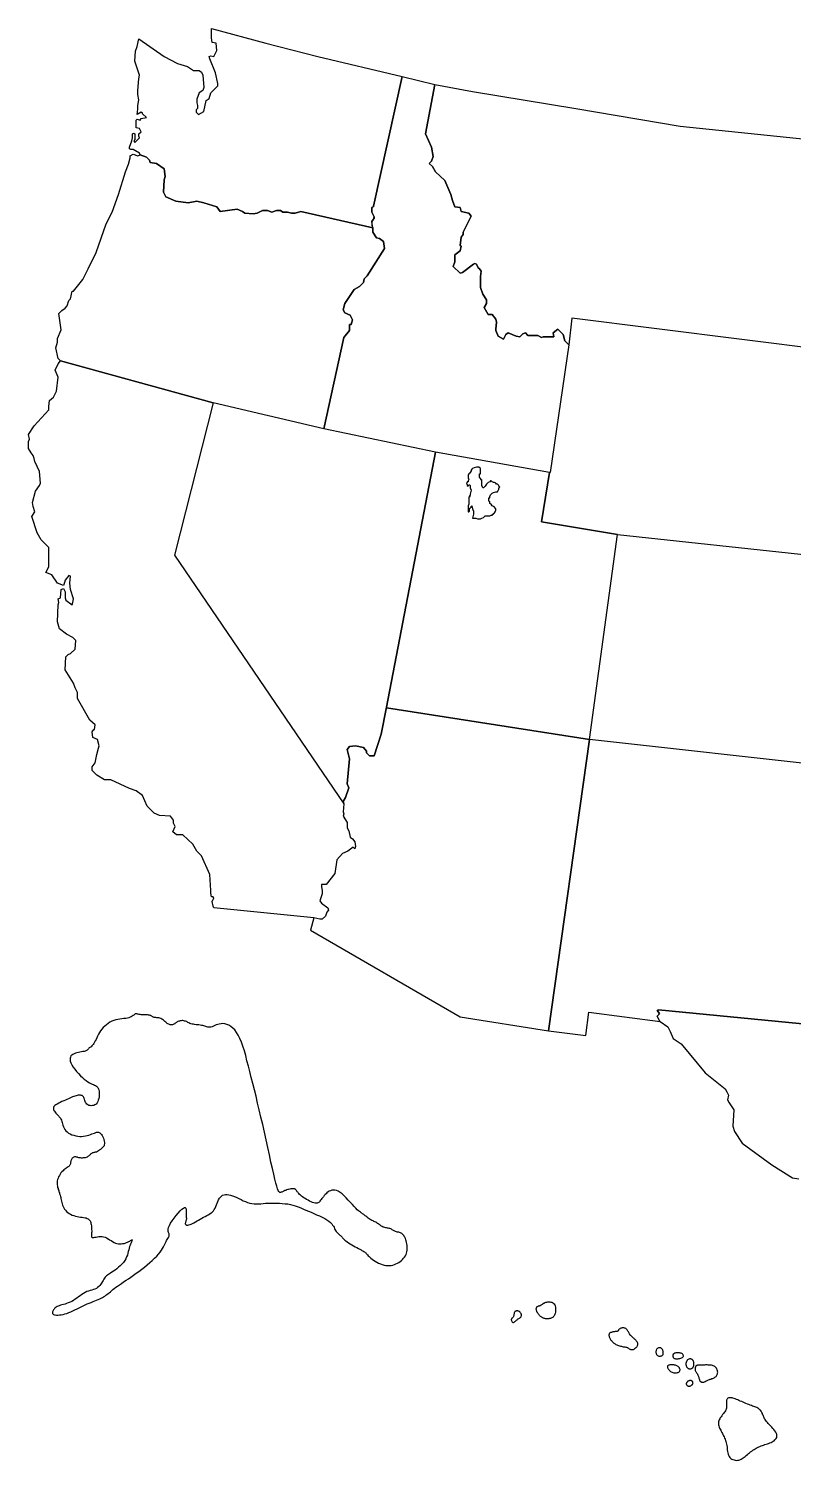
# Model space of a CAD drawing. Extents: x -21.6 to -5.8, y -9.1 to 1.5.
# Drawn here: x -21.65 to -15.98, y -9.11 to 1.5 of the extents above; entities that cross this region are included whole.
import ezdxf

# ---------------------------------------------------------------- set-up
doc = ezdxf.new("R2010")
doc.units = 0
doc.header["$MEASUREMENT"] = 0
doc.layers.add('BORDERS', color=18, linetype='CONTINUOUS')

msp = doc.modelspace()

# ---------------------------------------------------------------- linework, layer by layer
at = {"layer": 'BORDERS', "color": 7}
for points in [[(-20.82, 0.567), (-20.826, 0.579), (-20.872, 0.607), (-20.889, 0.607), (-20.9, 0.613), (-20.9, 0.624), (-20.883, 0.67), (-20.877, 0.693), (-20.877, 0.711), (-20.877, 0.722), (-20.866, 0.728), (-20.86, 0.722), (-20.86, 0.693), (-20.86, 0.682), (-20.866, 0.67), (-20.86, 0.659), (-20.826, 0.693), (-20.831, 0.705), (-20.831, 0.722), (-20.814, 0.739), (-20.826, 0.762), (-20.849, 0.768), (-20.849, 0.825), (-20.843, 0.831), (-20.82, 0.825), (-20.814, 0.837), (-20.774, 0.843), (-20.803, 0.871), (-20.803, 0.877), (-20.814, 0.883), (-20.843, 0.866), (-20.837, 0.906), (-20.837, 0.934), (-20.831, 0.975), (-20.837, 1.015), (-20.837, 1.044), (-20.831, 1.13), (-20.826, 1.158), (-20.86, 1.262), (-20.854, 1.336), (-20.843, 1.371), (-20.831, 1.428), (-20.642, 1.296), (-20.544, 1.245), (-20.47, 1.222), (-20.424, 1.193), (-20.383, 1.193), (-20.366, 1.181), (-20.355, 1.158), (-20.349, 1.067), (-20.355, 1.044), (-20.383, 1.026), (-20.401, 0.98), (-20.401, 0.952), (-20.395, 0.934), (-20.395, 0.912), (-20.406, 0.9), (-20.406, 0.883), (-20.389, 0.866), (-20.349, 0.889), (-20.332, 0.969), (-20.309, 0.986), (-20.297, 1.026), (-20.246, 1.078), (-20.246, 1.095), (-20.263, 1.176), (-20.303, 1.279), (-20.309, 1.296), (-20.297, 1.302), (-20.274, 1.296), (-20.251, 1.342), (-20.257, 1.394), (-20.286, 1.4), (-20.292, 1.434), (-20.292, 1.503), (-19.89, 1.394), (-19.505, 1.296), (-18.879, 1.147), (-19.092, 0.188), (-19.092, 0.182), (-19.103, 0.177), (-19.103, 0.159), (-19.103, 0.142), (-19.097, 0.125), (-19.086, 0.108), (-19.086, 0.096), (-19.092, 0.09), (-19.103, 0.073), (-19.103, 0.045), (-19.097, 0.027), (-19.631, 0.148), (-19.672, 0.136), (-19.7, 0.136), (-19.729, 0.142), (-19.763, 0.142), (-19.781, 0.154), (-19.809, 0.154), (-19.844, 0.142), (-19.878, 0.154), (-19.913, 0.154), (-19.953, 0.136), (-19.982, 0.131), (-20.045, 0.136), (-20.062, 0.148), (-20.102, 0.165), (-20.228, 0.148), (-20.251, 0.182), (-20.349, 0.211), (-20.401, 0.223), (-20.464, 0.211), (-20.556, 0.223), (-20.63, 0.257), (-20.648, 0.291), (-20.642, 0.383), (-20.636, 0.406), (-20.642, 0.464), (-20.699, 0.504), (-20.745, 0.51), (-20.751, 0.527), (-20.774, 0.55)], [(-19.459, -1.465), (-19.31, -0.788), (-19.27, -0.736), (-19.27, -0.69), (-19.258, -0.69), (-19.252, -0.673), (-19.247, -0.656), (-19.264, -0.621), (-19.304, -0.604), (-19.316, -0.581), (-19.304, -0.535), (-19.235, -0.432), (-19.195, -0.409), (-19.166, -0.38), (-19.161, -0.352), (-19.138, -0.329), (-19.011, -0.128), (-19.017, -0.076), (-19.046, -0.053), (-19.069, -0.047), (-19.097, -0.007), (-19.097, 0.027), (-19.103, 0.073), (-19.092, 0.09), (-19.086, 0.108), (-19.103, 0.142), (-19.103, 0.177), (-19.092, 0.188), (-18.879, 1.147), (-18.638, 1.089), (-18.707, 0.722), (-18.661, 0.624), (-18.65, 0.556), (-18.661, 0.521), (-18.678, 0.504), (-18.655, 0.481), (-18.632, 0.441), (-18.563, 0.378), (-18.518, 0.274), (-18.506, 0.228), (-18.489, 0.182), (-18.449, 0.177), (-18.443, 0.148), (-18.385, 0.136), (-18.368, 0.113), (-18.426, -0.007), (-18.426, -0.024), (-18.443, -0.042), (-18.449, -0.105), (-18.443, -0.11), (-18.449, -0.145), (-18.489, -0.174), (-18.489, -0.208), (-18.489, -0.225), (-18.5, -0.26), (-18.449, -0.311), (-18.431, -0.306), (-18.351, -0.243), (-18.34, -0.237), (-18.328, -0.243), (-18.317, -0.271), (-18.305, -0.277), (-18.294, -0.294), (-18.299, -0.334), (-18.299, -0.415), (-18.282, -0.466), (-18.253, -0.507), (-18.253, -0.535), (-18.271, -0.564), (-18.242, -0.616), (-18.213, -0.616), (-18.185, -0.65), (-18.179, -0.673), (-18.185, -0.725), (-18.185, -0.736), (-18.167, -0.776), (-18.127, -0.799), (-18.11, -0.765), (-18.093, -0.753), (-18.035, -0.776), (-18.007, -0.782), (-17.984, -0.759), (-17.966, -0.753), (-17.949, -0.771), (-17.874, -0.771), (-17.846, -0.788), (-17.834, -0.782), (-17.754, -0.782), (-17.76, -0.753), (-17.725, -0.725), (-17.685, -0.765), (-17.674, -0.811), (-17.645, -0.84), (-17.783, -1.787), (-17.788, -1.787), (-18.632, -1.638)], [(-21.411, -0.96), (-21.428, -0.943), (-21.446, -0.863), (-21.434, -0.822), (-21.434, -0.794), (-21.405, -0.731), (-21.423, -0.61), (-21.4, -0.587), (-21.377, -0.57), (-21.36, -0.553), (-21.348, -0.512), (-21.337, -0.501), (-21.325, -0.443), (-21.314, -0.443), (-21.245, -0.357), (-21.205, -0.277), (-21.147, -0.156), (-21.072, 0.056), (-21.027, 0.142), (-20.981, 0.274), (-20.929, 0.441), (-20.906, 0.498), (-20.894, 0.544), (-20.894, 0.561), (-20.872, 0.573), (-20.837, 0.561), (-20.82, 0.567), (-20.774, 0.55), (-20.751, 0.527), (-20.745, 0.51), (-20.699, 0.504), (-20.642, 0.464), (-20.636, 0.406), (-20.642, 0.383), (-20.648, 0.291), (-20.63, 0.257), (-20.556, 0.223), (-20.464, 0.211), (-20.401, 0.223), (-20.349, 0.211), (-20.251, 0.182), (-20.228, 0.148), (-20.102, 0.165), (-20.062, 0.148), (-20.045, 0.136), (-19.982, 0.131), (-19.953, 0.136), (-19.913, 0.154), (-19.878, 0.154), (-19.844, 0.142), (-19.809, 0.154), (-19.781, 0.154), (-19.763, 0.142), (-19.729, 0.142), (-19.7, 0.136), (-19.672, 0.136), (-19.631, 0.148), (-19.097, 0.027), (-19.097, -0.007), (-19.069, -0.047), (-19.046, -0.053), (-19.017, -0.076), (-19.011, -0.128), (-19.138, -0.329), (-19.161, -0.352), (-19.166, -0.38), (-19.195, -0.409), (-19.235, -0.432), (-19.304, -0.535), (-19.316, -0.581), (-19.304, -0.604), (-19.264, -0.621), (-19.247, -0.656), (-19.252, -0.673), (-19.258, -0.69), (-19.27, -0.69), (-19.27, -0.736), (-19.31, -0.788), (-19.459, -1.465), (-20.28, -1.27)], [(-15.859, -2.401), (-15.796, -1.632), (-15.733, -0.88), (-17.622, -0.644), (-17.645, -0.84), (-17.783, -1.787), (-17.788, -1.787), (-17.846, -2.154), (-17.283, -2.246)], [(-19.534, -5.088), (-20.274, -5.014), (-20.28, -5.002), (-20.286, -4.968), (-20.28, -4.95), (-20.274, -4.945), (-20.28, -4.933), (-20.292, -4.933), (-20.297, -4.905), (-20.297, -4.887), (-20.303, -4.767), (-20.366, -4.629), (-20.401, -4.594), (-20.429, -4.543), (-20.504, -4.474), (-20.55, -4.474), (-20.579, -4.451), (-20.561, -4.411), (-20.573, -4.388), (-20.573, -4.365), (-20.596, -4.336), (-20.676, -4.33), (-20.716, -4.313), (-20.768, -4.261), (-20.803, -4.181), (-20.849, -4.147), (-20.9, -4.129), (-21.038, -4.066), (-21.084, -4.066), (-21.141, -4.032), (-21.176, -3.997), (-21.176, -3.969), (-21.153, -3.94), (-21.141, -3.877), (-21.13, -3.831), (-21.124, -3.814), (-21.136, -3.768), (-21.17, -3.751), (-21.176, -3.71), (-21.164, -3.693), (-21.159, -3.693), (-21.153, -3.659), (-21.193, -3.624), (-21.285, -3.463), (-21.285, -3.418), (-21.302, -3.383), (-21.314, -3.349), (-21.377, -3.251), (-21.371, -3.153), (-21.354, -3.136), (-21.337, -3.13), (-21.302, -3.096), (-21.296, -3.033), (-21.319, -3.01), (-21.365, -2.987), (-21.417, -2.947), (-21.434, -2.895), (-21.428, -2.769), (-21.423, -2.752), (-21.428, -2.723), (-21.411, -2.717), (-21.405, -2.654), (-21.388, -2.648), (-21.377, -2.671), (-21.377, -2.717), (-21.371, -2.734), (-21.325, -2.769), (-21.319, -2.752), (-21.314, -2.723), (-21.337, -2.654), (-21.342, -2.608), (-21.337, -2.556), (-21.348, -2.551), (-21.377, -2.585), (-21.382, -2.602), (-21.388, -2.625), (-21.434, -2.608), (-21.474, -2.545), (-21.52, -2.528), (-21.497, -2.487), (-21.497, -2.344), (-21.555, -2.286), (-21.583, -2.235), (-21.624, -2.114), (-21.601, -2.08), (-21.612, -2.04), (-21.618, -2.011), (-21.595, -1.925), (-21.566, -1.885), (-21.56, -1.867), (-21.566, -1.781), (-21.601, -1.707), (-21.606, -1.684), (-21.612, -1.661), (-21.629, -1.643), (-21.647, -1.609), (-21.647, -1.557), (-21.641, -1.54), (-21.647, -1.506), (-21.606, -1.442), (-21.497, -1.322), (-21.497, -1.299), (-21.492, -1.253), (-21.463, -1.23), (-21.44, -1.184), (-21.428, -1.081), (-21.451, -1.029), (-21.428, -0.983), (-21.411, -0.96), (-20.28, -1.27), (-20.567, -2.401), (-19.31, -4.244), (-19.316, -4.302), (-19.31, -4.319), (-19.316, -4.336), (-19.287, -4.382), (-19.287, -4.422), (-19.275, -4.445), (-19.264, -4.491), (-19.247, -4.503), (-19.229, -4.526), (-19.224, -4.56), (-19.229, -4.577), (-19.241, -4.566), (-19.281, -4.594), (-19.321, -4.612), (-19.362, -4.658), (-19.379, -4.761), (-19.442, -4.841), (-19.476, -4.841), (-19.476, -4.859), (-19.471, -4.887), (-19.471, -4.91), (-19.488, -4.962), (-19.476, -4.979), (-19.43, -5.014), (-19.425, -5.031), (-19.436, -5.048), (-19.448, -5.077), (-19.471, -5.1), (-19.488, -5.1)], [(-20.28, -1.27), (-20.567, -2.401), (-19.31, -4.244), (-19.316, -4.227), (-19.298, -4.198), (-19.275, -4.124), (-19.287, -4.095), (-19.27, -3.911), (-19.287, -3.842), (-19.27, -3.819), (-19.224, -3.814), (-19.166, -3.825), (-19.143, -3.854), (-19.143, -3.865), (-19.12, -3.888), (-19.086, -3.888), (-19.034, -3.728), (-18.994, -3.527), (-18.632, -1.638), (-19.459, -1.465)], [(-17.49, -3.768), (-17.283, -2.246), (-17.846, -2.154), (-17.788, -1.787), (-18.632, -1.638), (-18.994, -3.527), (-18.994, -3.532)], [(-18.357, -1.758), (-18.363, -1.764), (-18.368, -1.77), (-18.368, -1.775), (-18.374, -1.787), (-18.374, -1.793), (-18.38, -1.793), (-18.385, -1.798), (-18.391, -1.804), (-18.391, -1.816), (-18.391, -1.827), (-18.385, -1.839), (-18.391, -1.85), (-18.391, -1.856), (-18.397, -1.856), (-18.397, -1.862), (-18.403, -1.867), (-18.397, -1.879), (-18.397, -1.885), (-18.391, -1.89), (-18.385, -1.879), (-18.38, -1.879), (-18.374, -1.885), (-18.374, -1.89), (-18.374, -1.902), (-18.368, -1.919), (-18.374, -1.948), (-18.38, -1.971), (-18.38, -1.965), (-18.374, -1.959), (-18.38, -1.965), (-18.38, -1.971), (-18.385, -1.971), (-18.385, -1.976), (-18.385, -1.988), (-18.385, -1.999), (-18.385, -2.011), (-18.385, -2.022), (-18.391, -2.034), (-18.391, -2.051), (-18.391, -2.063), (-18.391, -2.08), (-18.385, -2.08), (-18.38, -2.074), (-18.38, -2.068), (-18.38, -2.063), (-18.38, -2.057), (-18.38, -2.051), (-18.374, -2.051), (-18.368, -2.045), (-18.368, -2.04), (-18.363, -2.034), (-18.357, -2.057), (-18.351, -2.074), (-18.351, -2.097), (-18.357, -2.126), (-18.351, -2.126), (-18.34, -2.126), (-18.334, -2.126), (-18.322, -2.131), (-18.311, -2.131), (-18.299, -2.131), (-18.288, -2.126), (-18.276, -2.12), (-18.265, -2.108), (-18.248, -2.108), (-18.23, -2.108), (-18.219, -2.103), (-18.213, -2.103), (-18.208, -2.097), (-18.202, -2.097), (-18.202, -2.091), (-18.196, -2.086), (-18.19, -2.08), (-18.185, -2.068), (-18.185, -2.057), (-18.19, -2.051), (-18.196, -2.045), (-18.202, -2.04), (-18.213, -2.034), (-18.219, -2.022), (-18.23, -2.017), (-18.23, -2.005), (-18.236, -1.999), (-18.236, -1.988), (-18.236, -1.976), (-18.23, -1.976), (-18.23, -1.965), (-18.225, -1.953), (-18.219, -1.948), (-18.213, -1.942), (-18.202, -1.936), (-18.185, -1.93), (-18.173, -1.93), (-18.167, -1.919), (-18.162, -1.913), (-18.162, -1.902), (-18.156, -1.896), (-18.162, -1.89), (-18.162, -1.885), (-18.167, -1.879), (-18.173, -1.873), (-18.179, -1.873), (-18.185, -1.867), (-18.196, -1.862), (-18.202, -1.862), (-18.213, -1.856), (-18.219, -1.85), (-18.225, -1.85), (-18.23, -1.856), (-18.242, -1.862), (-18.253, -1.873), (-18.265, -1.89), (-18.276, -1.902), (-18.282, -1.902), (-18.288, -1.885), (-18.288, -1.873), (-18.288, -1.856), (-18.288, -1.844), (-18.288, -1.839), (-18.294, -1.844), (-18.294, -1.839), (-18.299, -1.833), (-18.305, -1.821), (-18.305, -1.81), (-18.305, -1.804), (-18.305, -1.798), (-18.299, -1.798), (-18.299, -1.787), (-18.299, -1.775), (-18.299, -1.764), (-18.299, -1.758), (-18.311, -1.747), (-18.328, -1.747), (-18.345, -1.752)], [(-17.49, -3.768), (-17.283, -2.246), (-15.859, -2.401), (-15.285, -2.447), (-15.308, -2.832), (-15.377, -3.986), (-15.67, -3.969), (-17.49, -3.768), (-17.794, -5.926), (-17.519, -5.961), (-17.496, -5.789), (-16.967, -5.858), (-16.973, -5.852), (-16.99, -5.817), (-16.973, -5.8), (-16.979, -5.789), (-16.99, -5.777), (-16.979, -5.771), (-15.836, -5.881), (-15.699, -4.158), (-15.681, -4.158), (-15.67, -3.969)], [(-17.794, -5.926), (-17.49, -3.768), (-18.994, -3.532), (-18.994, -3.527), (-19.034, -3.728), (-19.086, -3.888), (-19.12, -3.888), (-19.143, -3.865), (-19.143, -3.854), (-19.166, -3.825), (-19.224, -3.814), (-19.27, -3.819), (-19.287, -3.842), (-19.27, -3.911), (-19.287, -4.095), (-19.275, -4.124), (-19.298, -4.198), (-19.316, -4.227), (-19.31, -4.244), (-19.316, -4.302), (-19.31, -4.319), (-19.316, -4.336), (-19.287, -4.382), (-19.287, -4.422), (-19.275, -4.445), (-19.264, -4.491), (-19.247, -4.503), (-19.229, -4.526), (-19.224, -4.56), (-19.229, -4.577), (-19.241, -4.566), (-19.281, -4.594), (-19.321, -4.612), (-19.362, -4.658), (-19.379, -4.761), (-19.442, -4.841), (-19.476, -4.841), (-19.476, -4.859), (-19.471, -4.887), (-19.471, -4.91), (-19.488, -4.962), (-19.476, -4.979), (-19.43, -5.014), (-19.425, -5.031), (-19.436, -5.048), (-19.448, -5.077), (-19.471, -5.1), (-19.488, -5.1), (-19.534, -5.088), (-19.557, -5.18), (-18.449, -5.823)], [(-19.912, -6.622), (-19.925, -6.567), (-19.938, -6.513), (-19.95, -6.462), (-19.962, -6.412), (-19.974, -6.364), (-19.986, -6.317), (-19.997, -6.273), (-20.008, -6.229), (-20.018, -6.188), (-20.029, -6.148), (-20.038, -6.11), (-20.048, -6.074), (-20.059, -6.041), (-20.069, -6.011), (-20.081, -5.983), (-20.093, -5.959), (-20.106, -5.938), (-20.12, -5.92), (-20.134, -5.906), (-20.149, -5.894), (-20.164, -5.885), (-20.179, -5.879), (-20.193, -5.875), (-20.207, -5.873), (-20.221, -5.874), (-20.234, -5.876), (-20.246, -5.879), (-20.257, -5.883), (-20.268, -5.888), (-20.278, -5.892), (-20.287, -5.896), (-20.296, -5.899), (-20.304, -5.9), (-20.311, -5.9), (-20.319, -5.899), (-20.326, -5.897), (-20.333, -5.895), (-20.34, -5.893), (-20.348, -5.89), (-20.356, -5.888), (-20.366, -5.886), (-20.375, -5.885), (-20.386, -5.883), (-20.396, -5.882), (-20.406, -5.881), (-20.417, -5.88), (-20.426, -5.878), (-20.436, -5.876), (-20.444, -5.874), (-20.452, -5.871), (-20.459, -5.868), (-20.466, -5.865), (-20.472, -5.861), (-20.478, -5.858), (-20.484, -5.856), (-20.491, -5.854), (-20.497, -5.852), (-20.503, -5.851), (-20.51, -5.851), (-20.516, -5.852), (-20.523, -5.853), (-20.529, -5.854), (-20.535, -5.856), (-20.54, -5.858), (-20.545, -5.861), (-20.55, -5.864), (-20.555, -5.867), (-20.559, -5.87), (-20.563, -5.873), (-20.567, -5.876), (-20.572, -5.878), (-20.577, -5.88), (-20.581, -5.881), (-20.587, -5.882), (-20.592, -5.881), (-20.598, -5.881), (-20.603, -5.879), (-20.609, -5.877), (-20.615, -5.874), (-20.62, -5.871), (-20.626, -5.867), (-20.631, -5.862), (-20.637, -5.857), (-20.642, -5.853), (-20.648, -5.848), (-20.654, -5.843), (-20.66, -5.839), (-20.667, -5.835), (-20.674, -5.833), (-20.682, -5.831), (-20.69, -5.83), (-20.697, -5.829), (-20.704, -5.828), (-20.711, -5.827), (-20.717, -5.827), (-20.722, -5.825), (-20.726, -5.824), (-20.729, -5.822), (-20.732, -5.82), (-20.735, -5.818), (-20.738, -5.816), (-20.741, -5.814), (-20.745, -5.812), (-20.751, -5.811), (-20.758, -5.81), (-20.766, -5.809), (-20.775, -5.808), (-20.785, -5.808), (-20.795, -5.808), (-20.804, -5.807), (-20.813, -5.807), (-20.821, -5.806), (-20.828, -5.805), (-20.834, -5.803), (-20.839, -5.802), (-20.844, -5.801), (-20.847, -5.8), (-20.851, -5.8), (-20.854, -5.8), (-20.857, -5.801), (-20.86, -5.804), (-20.864, -5.807), (-20.868, -5.81), (-20.873, -5.814), (-20.879, -5.819), (-20.886, -5.823), (-20.894, -5.826), (-20.904, -5.829), (-20.915, -5.832), (-20.927, -5.834), (-20.941, -5.835), (-20.955, -5.837), (-20.97, -5.839), (-20.985, -5.842), (-21, -5.845), (-21.015, -5.85), (-21.03, -5.856), (-21.044, -5.863), (-21.058, -5.871), (-21.07, -5.881), (-21.083, -5.891), (-21.094, -5.902), (-21.104, -5.914), (-21.113, -5.927), (-21.122, -5.939), (-21.129, -5.952), (-21.136, -5.965), (-21.142, -5.978), (-21.147, -5.99), (-21.153, -6.001), (-21.158, -6.011), (-21.163, -6.02), (-21.168, -6.028), (-21.174, -6.034), (-21.179, -6.039), (-21.184, -6.044), (-21.189, -6.047), (-21.194, -6.051), (-21.198, -6.053), (-21.201, -6.056), (-21.204, -6.059), (-21.206, -6.062), (-21.208, -6.065), (-21.211, -6.067), (-21.214, -6.07), (-21.217, -6.072), (-21.222, -6.075), (-21.228, -6.077), (-21.236, -6.079), (-21.245, -6.081), (-21.256, -6.082), (-21.267, -6.084), (-21.278, -6.087), (-21.289, -6.089), (-21.3, -6.093), (-21.31, -6.096), (-21.319, -6.101), (-21.327, -6.107), (-21.333, -6.113), (-21.337, -6.121), (-21.339, -6.13), (-21.34, -6.14), (-21.338, -6.152), (-21.333, -6.165), (-21.326, -6.179), (-21.316, -6.195), (-21.304, -6.211), (-21.291, -6.228), (-21.277, -6.244), (-21.263, -6.259), (-21.248, -6.273), (-21.234, -6.286), (-21.221, -6.296), (-21.208, -6.304), (-21.196, -6.311), (-21.186, -6.317), (-21.176, -6.321), (-21.166, -6.325), (-21.158, -6.329), (-21.151, -6.333), (-21.145, -6.336), (-21.139, -6.341), (-21.135, -6.346), (-21.131, -6.351), (-21.128, -6.358), (-21.126, -6.365), (-21.124, -6.373), (-21.123, -6.383), (-21.123, -6.393), (-21.124, -6.405), (-21.125, -6.417), (-21.127, -6.429), (-21.131, -6.44), (-21.135, -6.451), (-21.14, -6.461), (-21.147, -6.469), (-21.155, -6.475), (-21.164, -6.479), (-21.173, -6.481), (-21.183, -6.482), (-21.192, -6.481), (-21.201, -6.479), (-21.209, -6.475), (-21.216, -6.47), (-21.221, -6.464), (-21.225, -6.457), (-21.228, -6.45), (-21.231, -6.442), (-21.233, -6.434), (-21.235, -6.427), (-21.238, -6.421), (-21.241, -6.415), (-21.245, -6.411), (-21.25, -6.407), (-21.257, -6.405), (-21.263, -6.404), (-21.271, -6.404), (-21.279, -6.404), (-21.287, -6.406), (-21.295, -6.408), (-21.304, -6.41), (-21.313, -6.413), (-21.322, -6.417), (-21.331, -6.421), (-21.341, -6.425), (-21.352, -6.43), (-21.363, -6.435), (-21.374, -6.44), (-21.387, -6.445), (-21.4, -6.451), (-21.412, -6.457), (-21.424, -6.462), (-21.435, -6.469), (-21.445, -6.475), (-21.453, -6.481), (-21.459, -6.488), (-21.462, -6.495), (-21.463, -6.502), (-21.462, -6.509), (-21.46, -6.516), (-21.456, -6.523), (-21.451, -6.529), (-21.446, -6.536), (-21.44, -6.542), (-21.435, -6.547), (-21.429, -6.553), (-21.424, -6.558), (-21.42, -6.563), (-21.415, -6.569), (-21.411, -6.575), (-21.407, -6.582), (-21.404, -6.589), (-21.401, -6.598), (-21.399, -6.607), (-21.396, -6.617), (-21.393, -6.627), (-21.389, -6.638), (-21.384, -6.648), (-21.379, -6.658), (-21.371, -6.667), (-21.362, -6.676), (-21.351, -6.684), (-21.339, -6.691), (-21.326, -6.697), (-21.312, -6.701), (-21.298, -6.705), (-21.283, -6.708), (-21.268, -6.709), (-21.254, -6.709), (-21.24, -6.707), (-21.226, -6.705), (-21.213, -6.702), (-21.201, -6.699), (-21.189, -6.695), (-21.178, -6.691), (-21.168, -6.687), (-21.159, -6.684), (-21.15, -6.681), (-21.143, -6.679), (-21.136, -6.678), (-21.13, -6.679), (-21.124, -6.68), (-21.118, -6.683), (-21.113, -6.688), (-21.107, -6.695), (-21.102, -6.703), (-21.097, -6.712), (-21.093, -6.723), (-21.089, -6.733), (-21.086, -6.744), (-21.085, -6.754), (-21.085, -6.763), (-21.086, -6.771), (-21.088, -6.779), (-21.092, -6.785), (-21.096, -6.79), (-21.101, -6.795), (-21.106, -6.799), (-21.111, -6.803), (-21.115, -6.806), (-21.12, -6.809), (-21.124, -6.812), (-21.127, -6.815), (-21.131, -6.817), (-21.134, -6.82), (-21.138, -6.822), (-21.141, -6.823), (-21.145, -6.825), (-21.149, -6.826), (-21.154, -6.827), (-21.158, -6.828), (-21.163, -6.829), (-21.168, -6.83), (-21.173, -6.831), (-21.177, -6.833), (-21.181, -6.835), (-21.185, -6.838), (-21.189, -6.841), (-21.192, -6.845), (-21.196, -6.848), (-21.2, -6.852), (-21.204, -6.856), (-21.209, -6.859), (-21.214, -6.862), (-21.22, -6.865), (-21.227, -6.867), (-21.234, -6.868), (-21.242, -6.869), (-21.249, -6.87), (-21.256, -6.87), (-21.263, -6.869), (-21.27, -6.868), (-21.275, -6.867), (-21.281, -6.866), (-21.285, -6.864), (-21.289, -6.863), (-21.293, -6.862), (-21.297, -6.861), (-21.3, -6.86), (-21.304, -6.86), (-21.308, -6.861), (-21.312, -6.863), (-21.316, -6.865), (-21.32, -6.868), (-21.323, -6.871), (-21.326, -6.875), (-21.329, -6.88), (-21.332, -6.885), (-21.333, -6.89), (-21.335, -6.895), (-21.336, -6.901), (-21.336, -6.906), (-21.337, -6.912), (-21.339, -6.917), (-21.341, -6.922), (-21.343, -6.926), (-21.346, -6.93), (-21.35, -6.933), (-21.355, -6.936), (-21.36, -6.94), (-21.366, -6.943), (-21.372, -6.947), (-21.378, -6.951), (-21.385, -6.957), (-21.392, -6.964), (-21.4, -6.971), (-21.407, -6.98), (-21.413, -6.989), (-21.419, -6.998), (-21.425, -7.008), (-21.429, -7.018), (-21.433, -7.029), (-21.435, -7.039), (-21.436, -7.049), (-21.436, -7.059), (-21.435, -7.069), (-21.434, -7.078), (-21.432, -7.087), (-21.429, -7.096), (-21.427, -7.104), (-21.424, -7.111), (-21.422, -7.119), (-21.419, -7.125), (-21.417, -7.132), (-21.415, -7.139), (-21.413, -7.146), (-21.411, -7.154), (-21.409, -7.162), (-21.407, -7.17), (-21.405, -7.179), (-21.404, -7.189), (-21.401, -7.199), (-21.399, -7.209), (-21.396, -7.219), (-21.392, -7.229), (-21.387, -7.239), (-21.38, -7.248), (-21.373, -7.257), (-21.365, -7.265), (-21.356, -7.273), (-21.346, -7.28), (-21.336, -7.286), (-21.325, -7.292), (-21.313, -7.296), (-21.3, -7.3), (-21.288, -7.303), (-21.275, -7.305), (-21.263, -7.307), (-21.251, -7.308), (-21.24, -7.31), (-21.229, -7.312), (-21.22, -7.314), (-21.212, -7.317), (-21.206, -7.32), (-21.2, -7.324), (-21.196, -7.329), (-21.192, -7.334), (-21.189, -7.341), (-21.186, -7.347), (-21.185, -7.355), (-21.183, -7.363), (-21.182, -7.371), (-21.181, -7.38), (-21.18, -7.39), (-21.18, -7.399), (-21.179, -7.408), (-21.179, -7.416), (-21.18, -7.425), (-21.18, -7.432), (-21.181, -7.439), (-21.181, -7.444), (-21.181, -7.449), (-21.18, -7.453), (-21.178, -7.456), (-21.175, -7.458), (-21.17, -7.459), (-21.164, -7.458), (-21.156, -7.457), (-21.147, -7.455), (-21.137, -7.453), (-21.126, -7.451), (-21.115, -7.451), (-21.103, -7.451), (-21.091, -7.453), (-21.08, -7.456), (-21.069, -7.462), (-21.057, -7.468), (-21.047, -7.475), (-21.036, -7.482), (-21.025, -7.489), (-21.014, -7.495), (-21.003, -7.5), (-20.993, -7.503), (-20.982, -7.505), (-20.971, -7.506), (-20.96, -7.506), (-20.95, -7.504), (-20.94, -7.502), (-20.931, -7.5), (-20.921, -7.496), (-20.913, -7.493), (-20.905, -7.489), (-20.898, -7.485), (-20.892, -7.482), (-20.887, -7.479), (-20.883, -7.477), (-20.88, -7.476), (-20.879, -7.476), (-20.878, -7.478), (-20.88, -7.481), (-20.882, -7.486), (-20.885, -7.491), (-20.888, -7.499), (-20.892, -7.507), (-20.895, -7.516), (-20.899, -7.526), (-20.902, -7.538), (-20.905, -7.55), (-20.908, -7.562), (-20.911, -7.576), (-20.915, -7.589), (-20.921, -7.603), (-20.927, -7.616), (-20.935, -7.63), (-20.945, -7.643), (-20.956, -7.656), (-20.968, -7.668), (-20.98, -7.679), (-20.993, -7.69), (-21.006, -7.7), (-21.018, -7.709), (-21.03, -7.716), (-21.039, -7.723), (-21.048, -7.728), (-21.056, -7.733), (-21.063, -7.738), (-21.069, -7.742), (-21.074, -7.747), (-21.079, -7.753), (-21.085, -7.76), (-21.09, -7.768), (-21.095, -7.777), (-21.1, -7.786), (-21.106, -7.796), (-21.112, -7.805), (-21.119, -7.815), (-21.127, -7.823), (-21.136, -7.83), (-21.145, -7.836), (-21.156, -7.841), (-21.167, -7.845), (-21.178, -7.848), (-21.19, -7.852), (-21.203, -7.856), (-21.216, -7.86), (-21.228, -7.866), (-21.241, -7.873), (-21.253, -7.881), (-21.265, -7.89), (-21.278, -7.899), (-21.29, -7.908), (-21.303, -7.917), (-21.315, -7.926), (-21.327, -7.933), (-21.34, -7.939), (-21.353, -7.944), (-21.365, -7.948), (-21.377, -7.952), (-21.389, -7.955), (-21.4, -7.958), (-21.411, -7.961), (-21.42, -7.964), (-21.429, -7.967), (-21.436, -7.971), (-21.443, -7.975), (-21.449, -7.98), (-21.454, -7.984), (-21.458, -7.989), (-21.462, -7.994), (-21.465, -7.999), (-21.468, -8.004), (-21.469, -8.009), (-21.47, -8.014), (-21.47, -8.018), (-21.469, -8.023), (-21.466, -8.026), (-21.462, -8.029), (-21.456, -8.032), (-21.449, -8.033), (-21.44, -8.034), (-21.43, -8.034), (-21.418, -8.033), (-21.406, -8.032), (-21.392, -8.029), (-21.378, -8.025), (-21.364, -8.021), (-21.349, -8.015), (-21.334, -8.009), (-21.319, -8.002), (-21.304, -7.995), (-21.288, -7.987), (-21.273, -7.979), (-21.258, -7.972), (-21.242, -7.964), (-21.227, -7.958), (-21.212, -7.951), (-21.197, -7.945), (-21.183, -7.94), (-21.169, -7.934), (-21.155, -7.929), (-21.143, -7.924), (-21.131, -7.919), (-21.12, -7.914), (-21.11, -7.909), (-21.1, -7.904), (-21.092, -7.898), (-21.083, -7.893), (-21.075, -7.887), (-21.067, -7.881), (-21.058, -7.875), (-21.05, -7.868), (-21.041, -7.861), (-21.032, -7.853), (-21.022, -7.845), (-21.012, -7.837), (-21, -7.828), (-20.988, -7.819), (-20.974, -7.809), (-20.959, -7.799), (-20.943, -7.788), (-20.925, -7.776), (-20.907, -7.764), (-20.889, -7.752), (-20.869, -7.738), (-20.849, -7.724), (-20.829, -7.71), (-20.808, -7.694), (-20.788, -7.678), (-20.768, -7.662), (-20.749, -7.645), (-20.731, -7.629), (-20.714, -7.613), (-20.698, -7.597), (-20.685, -7.581), (-20.673, -7.567), (-20.663, -7.553), (-20.655, -7.541), (-20.648, -7.529), (-20.643, -7.517), (-20.637, -7.507), (-20.633, -7.497), (-20.628, -7.488), (-20.624, -7.48), (-20.619, -7.473), (-20.615, -7.466), (-20.611, -7.459), (-20.608, -7.453), (-20.606, -7.448), (-20.605, -7.442), (-20.605, -7.437), (-20.606, -7.432), (-20.608, -7.427), (-20.611, -7.421), (-20.613, -7.414), (-20.614, -7.406), (-20.613, -7.396), (-20.61, -7.384), (-20.604, -7.37), (-20.595, -7.353), (-20.583, -7.335), (-20.569, -7.315), (-20.554, -7.296), (-20.539, -7.278), (-20.524, -7.262), (-20.511, -7.249), (-20.5, -7.241), (-20.492, -7.237), (-20.486, -7.237), (-20.482, -7.241), (-20.48, -7.248), (-20.479, -7.256), (-20.479, -7.266), (-20.479, -7.275), (-20.48, -7.284), (-20.48, -7.292), (-20.48, -7.299), (-20.479, -7.305), (-20.479, -7.31), (-20.478, -7.314), (-20.478, -7.318), (-20.478, -7.322), (-20.479, -7.327), (-20.48, -7.331), (-20.481, -7.336), (-20.482, -7.34), (-20.484, -7.345), (-20.485, -7.349), (-20.486, -7.354), (-20.486, -7.357), (-20.485, -7.361), (-20.483, -7.363), (-20.481, -7.365), (-20.477, -7.367), (-20.472, -7.367), (-20.466, -7.367), (-20.459, -7.365), (-20.451, -7.363), (-20.442, -7.359), (-20.433, -7.355), (-20.422, -7.349), (-20.411, -7.343), (-20.399, -7.336), (-20.387, -7.329), (-20.375, -7.322), (-20.363, -7.315), (-20.35, -7.308), (-20.338, -7.302), (-20.327, -7.296), (-20.316, -7.29), (-20.305, -7.284), (-20.295, -7.277), (-20.286, -7.27), (-20.278, -7.261), (-20.271, -7.251), (-20.264, -7.24), (-20.259, -7.228), (-20.254, -7.216), (-20.249, -7.203), (-20.244, -7.191), (-20.239, -7.179), (-20.233, -7.168), (-20.226, -7.159), (-20.218, -7.152), (-20.209, -7.146), (-20.199, -7.142), (-20.188, -7.141), (-20.176, -7.14), (-20.163, -7.142), (-20.15, -7.145), (-20.136, -7.149), (-20.121, -7.155), (-20.105, -7.162), (-20.089, -7.17), (-20.073, -7.178), (-20.057, -7.186), (-20.041, -7.193), (-20.024, -7.199), (-20.008, -7.204), (-19.992, -7.207), (-19.976, -7.209), (-19.96, -7.209), (-19.944, -7.209), (-19.927, -7.208), (-19.91, -7.206), (-19.892, -7.205), (-19.873, -7.204), (-19.852, -7.203), (-19.831, -7.203), (-19.81, -7.203), (-19.788, -7.204), (-19.767, -7.206), (-19.746, -7.208), (-19.726, -7.21), (-19.707, -7.214), (-19.689, -7.218), (-19.672, -7.223), (-19.656, -7.228), (-19.641, -7.234), (-19.625, -7.241), (-19.609, -7.248), (-19.592, -7.255), (-19.574, -7.264), (-19.554, -7.272), (-19.534, -7.281), (-19.513, -7.29), (-19.492, -7.299), (-19.472, -7.309), (-19.453, -7.319), (-19.436, -7.328), (-19.422, -7.338), (-19.41, -7.347), (-19.401, -7.357), (-19.394, -7.366), (-19.388, -7.375), (-19.384, -7.383), (-19.38, -7.391), (-19.377, -7.399), (-19.373, -7.406), (-19.368, -7.413), (-19.363, -7.42), (-19.357, -7.425), (-19.351, -7.431), (-19.345, -7.436), (-19.34, -7.441), (-19.335, -7.445), (-19.33, -7.449), (-19.327, -7.453), (-19.324, -7.457), (-19.321, -7.461), (-19.317, -7.465), (-19.314, -7.469), (-19.309, -7.473), (-19.303, -7.479), (-19.296, -7.484), (-19.287, -7.491), (-19.276, -7.498), (-19.264, -7.505), (-19.252, -7.512), (-19.239, -7.52), (-19.226, -7.527), (-19.214, -7.534), (-19.203, -7.54), (-19.193, -7.545), (-19.184, -7.55), (-19.177, -7.554), (-19.17, -7.558), (-19.164, -7.562), (-19.159, -7.566), (-19.154, -7.569), (-19.149, -7.573), (-19.145, -7.578), (-19.14, -7.583), (-19.135, -7.588), (-19.13, -7.594), (-19.124, -7.6), (-19.117, -7.606), (-19.11, -7.613), (-19.101, -7.62), (-19.091, -7.627), (-19.079, -7.634), (-19.067, -7.641), (-19.054, -7.648), (-19.04, -7.653), (-19.026, -7.659), (-19.013, -7.663), (-18.999, -7.665), (-18.985, -7.667), (-18.972, -7.666), (-18.96, -7.665), (-18.948, -7.663), (-18.936, -7.659), (-18.925, -7.654), (-18.914, -7.649), (-18.903, -7.643), (-18.894, -7.637), (-18.884, -7.629), (-18.876, -7.622), (-18.868, -7.613), (-18.861, -7.605), (-18.855, -7.595), (-18.85, -7.585), (-18.846, -7.575), (-18.844, -7.564), (-18.842, -7.552), (-18.842, -7.54), (-18.842, -7.529), (-18.843, -7.517), (-18.844, -7.506), (-18.847, -7.495), (-18.849, -7.484), (-18.852, -7.475), (-18.855, -7.466), (-18.859, -7.457), (-18.863, -7.45), (-18.867, -7.444), (-18.871, -7.438), (-18.876, -7.433), (-18.881, -7.429), (-18.887, -7.426), (-18.892, -7.424), (-18.898, -7.422), (-18.904, -7.42), (-18.91, -7.419), (-18.916, -7.418), (-18.922, -7.416), (-18.928, -7.414), (-18.933, -7.412), (-18.938, -7.41), (-18.943, -7.407), (-18.949, -7.404), (-18.954, -7.401), (-18.959, -7.398), (-18.964, -7.395), (-18.97, -7.393), (-18.976, -7.391), (-18.982, -7.39), (-18.988, -7.389), (-18.995, -7.387), (-19.001, -7.386), (-19.008, -7.385), (-19.014, -7.383), (-19.02, -7.381), (-19.026, -7.378), (-19.032, -7.375), (-19.038, -7.371), (-19.043, -7.367), (-19.049, -7.363), (-19.055, -7.358), (-19.061, -7.354), (-19.067, -7.35), (-19.074, -7.346), (-19.081, -7.342), (-19.088, -7.339), (-19.095, -7.335), (-19.103, -7.332), (-19.11, -7.328), (-19.117, -7.324), (-19.124, -7.32), (-19.13, -7.315), (-19.136, -7.311), (-19.142, -7.306), (-19.147, -7.301), (-19.152, -7.297), (-19.157, -7.293), (-19.162, -7.289), (-19.167, -7.285), (-19.172, -7.282), (-19.177, -7.279), (-19.182, -7.276), (-19.188, -7.272), (-19.195, -7.267), (-19.203, -7.261), (-19.212, -7.253), (-19.222, -7.242), (-19.234, -7.229), (-19.248, -7.214), (-19.262, -7.198), (-19.278, -7.181), (-19.293, -7.165), (-19.309, -7.149), (-19.324, -7.135), (-19.339, -7.124), (-19.353, -7.116), (-19.366, -7.11), (-19.378, -7.108), (-19.389, -7.107), (-19.4, -7.108), (-19.41, -7.112), (-19.419, -7.116), (-19.428, -7.121), (-19.436, -7.127), (-19.443, -7.134), (-19.45, -7.141), (-19.457, -7.148), (-19.463, -7.156), (-19.468, -7.163), (-19.474, -7.17), (-19.479, -7.177), (-19.483, -7.183), (-19.488, -7.189), (-19.492, -7.194), (-19.497, -7.198), (-19.503, -7.201), (-19.509, -7.203), (-19.516, -7.204), (-19.524, -7.203), (-19.533, -7.201), (-19.543, -7.198), (-19.554, -7.194), (-19.565, -7.189), (-19.576, -7.183), (-19.587, -7.177), (-19.598, -7.17), (-19.608, -7.164), (-19.617, -7.157), (-19.625, -7.151), (-19.633, -7.145), (-19.639, -7.139), (-19.644, -7.133), (-19.649, -7.128), (-19.653, -7.123), (-19.656, -7.119), (-19.659, -7.115), (-19.662, -7.111), (-19.664, -7.108), (-19.666, -7.105), (-19.668, -7.103), (-19.671, -7.101), (-19.674, -7.099), (-19.679, -7.099), (-19.684, -7.098), (-19.69, -7.098), (-19.697, -7.098), (-19.704, -7.099), (-19.712, -7.1), (-19.72, -7.102), (-19.727, -7.104), (-19.735, -7.106), (-19.742, -7.109), (-19.749, -7.111), (-19.755, -7.114), (-19.761, -7.117), (-19.766, -7.12), (-19.771, -7.122), (-19.776, -7.123), (-19.781, -7.124), (-19.785, -7.124), (-19.789, -7.122), (-19.793, -7.117), (-19.797, -7.109), (-19.802, -7.097), (-19.808, -7.079), (-19.814, -7.056), (-19.822, -7.027), (-19.83, -6.99), (-19.84, -6.947), (-19.851, -6.899), (-19.862, -6.847), (-19.874, -6.792), (-19.887, -6.735), (-19.899, -6.678)], [(-17.753, -7.951), (-17.749, -7.958), (-17.746, -7.966), (-17.744, -7.975), (-17.743, -7.984), (-17.742, -7.994), (-17.742, -8.003), (-17.743, -8.012), (-17.745, -8.021), (-17.747, -8.028), (-17.75, -8.035), (-17.753, -8.04), (-17.757, -8.045), (-17.761, -8.049), (-17.766, -8.052), (-17.77, -8.055), (-17.776, -8.057), (-17.781, -8.059), (-17.787, -8.06), (-17.792, -8.061), (-17.798, -8.061), (-17.804, -8.061), (-17.81, -8.061), (-17.816, -8.061), (-17.821, -8.06), (-17.826, -8.058), (-17.831, -8.057), (-17.836, -8.055), (-17.841, -8.053), (-17.845, -8.05), (-17.85, -8.047), (-17.854, -8.044), (-17.858, -8.04), (-17.862, -8.036), (-17.865, -8.032), (-17.869, -8.028), (-17.872, -8.023), (-17.875, -8.018), (-17.877, -8.014), (-17.88, -8.009), (-17.882, -8.004), (-17.883, -7.999), (-17.884, -7.995), (-17.885, -7.991), (-17.885, -7.986), (-17.884, -7.983), (-17.884, -7.979), (-17.882, -7.976), (-17.88, -7.973), (-17.878, -7.971), (-17.875, -7.969), (-17.872, -7.967), (-17.869, -7.966), (-17.865, -7.965), (-17.862, -7.964), (-17.858, -7.963), (-17.855, -7.962), (-17.852, -7.96), (-17.849, -7.959), (-17.846, -7.957), (-17.843, -7.955), (-17.84, -7.954), (-17.838, -7.952), (-17.835, -7.95), (-17.833, -7.948), (-17.831, -7.946), (-17.828, -7.945), (-17.826, -7.943), (-17.823, -7.942), (-17.819, -7.94), (-17.815, -7.939), (-17.811, -7.938), (-17.806, -7.937), (-17.799, -7.936), (-17.793, -7.936), (-17.786, -7.936), (-17.778, -7.937), (-17.771, -7.939), (-17.765, -7.941), (-17.759, -7.945)], [(-18.046, -8.013), (-18.048, -8.017), (-18.049, -8.021), (-18.05, -8.025), (-18.051, -8.029), (-18.051, -8.033), (-18.052, -8.037), (-18.054, -8.041), (-18.055, -8.045), (-18.057, -8.048), (-18.06, -8.051), (-18.062, -8.053), (-18.065, -8.056), (-18.067, -8.058), (-18.069, -8.06), (-18.07, -8.063), (-18.071, -8.066), (-18.071, -8.069), (-18.07, -8.073), (-18.069, -8.077), (-18.067, -8.08), (-18.065, -8.083), (-18.062, -8.086), (-18.059, -8.088), (-18.056, -8.089), (-18.053, -8.088), (-18.05, -8.087), (-18.047, -8.085), (-18.043, -8.082), (-18.04, -8.079), (-18.036, -8.076), (-18.032, -8.072), (-18.028, -8.069), (-18.024, -8.065), (-18.019, -8.062), (-18.015, -8.06), (-18.01, -8.057), (-18.006, -8.054), (-18.003, -8.051), (-17.999, -8.048), (-17.997, -8.045), (-17.996, -8.041), (-17.995, -8.038), (-17.995, -8.034), (-17.995, -8.03), (-17.996, -8.026), (-17.998, -8.023), (-18, -8.019), (-18.002, -8.016), (-18.004, -8.013), (-18.007, -8.011), (-18.01, -8.008), (-18.013, -8.007), (-18.016, -8.005), (-18.019, -8.004), (-18.022, -8.003), (-18.026, -8.003), (-18.029, -8.003), (-18.032, -8.003), (-18.035, -8.004), (-18.038, -8.005), (-18.04, -8.006), (-18.043, -8.008), (-18.045, -8.01)], [(-17.339, -8.166), (-17.342, -8.169), (-17.345, -8.173), (-17.346, -8.177), (-17.347, -8.181), (-17.347, -8.185), (-17.346, -8.19), (-17.345, -8.195), (-17.343, -8.199), (-17.341, -8.204), (-17.339, -8.209), (-17.336, -8.214), (-17.332, -8.219), (-17.329, -8.223), (-17.325, -8.228), (-17.321, -8.233), (-17.316, -8.237), (-17.311, -8.241), (-17.306, -8.245), (-17.301, -8.248), (-17.295, -8.252), (-17.289, -8.255), (-17.283, -8.257), (-17.276, -8.26), (-17.269, -8.262), (-17.262, -8.264), (-17.255, -8.265), (-17.248, -8.267), (-17.241, -8.268), (-17.234, -8.269), (-17.228, -8.27), (-17.222, -8.271), (-17.217, -8.272), (-17.212, -8.274), (-17.209, -8.275), (-17.206, -8.277), (-17.203, -8.279), (-17.2, -8.281), (-17.198, -8.283), (-17.196, -8.284), (-17.193, -8.286), (-17.19, -8.287), (-17.187, -8.288), (-17.183, -8.289), (-17.18, -8.289), (-17.176, -8.289), (-17.172, -8.289), (-17.168, -8.289), (-17.165, -8.288), (-17.161, -8.286), (-17.158, -8.284), (-17.155, -8.282), (-17.151, -8.28), (-17.149, -8.277), (-17.146, -8.274), (-17.143, -8.271), (-17.141, -8.268), (-17.138, -8.265), (-17.136, -8.262), (-17.135, -8.259), (-17.133, -8.255), (-17.133, -8.252), (-17.132, -8.249), (-17.133, -8.245), (-17.134, -8.241), (-17.135, -8.237), (-17.138, -8.233), (-17.141, -8.229), (-17.144, -8.225), (-17.148, -8.22), (-17.152, -8.216), (-17.157, -8.212), (-17.161, -8.208), (-17.165, -8.204), (-17.17, -8.2), (-17.174, -8.196), (-17.178, -8.192), (-17.183, -8.188), (-17.186, -8.184), (-17.19, -8.179), (-17.194, -8.174), (-17.197, -8.169), (-17.2, -8.163), (-17.203, -8.158), (-17.206, -8.152), (-17.209, -8.147), (-17.213, -8.142), (-17.217, -8.137), (-17.221, -8.134), (-17.226, -8.131), (-17.232, -8.13), (-17.237, -8.129), (-17.243, -8.128), (-17.249, -8.129), (-17.254, -8.13), (-17.259, -8.131), (-17.264, -8.133), (-17.267, -8.135), (-17.27, -8.137), (-17.273, -8.14), (-17.275, -8.142), (-17.276, -8.145), (-17.277, -8.147), (-17.278, -8.149), (-17.279, -8.15), (-17.28, -8.152), (-17.281, -8.153), (-17.282, -8.154), (-17.283, -8.154), (-17.285, -8.155), (-17.288, -8.155), (-17.291, -8.155), (-17.295, -8.156), (-17.3, -8.156), (-17.306, -8.157), (-17.312, -8.158), (-17.318, -8.159), (-17.324, -8.16), (-17.329, -8.162), (-17.335, -8.164)], [(-16.99, -8.33), (-16.986, -8.334), (-16.981, -8.336), (-16.976, -8.338), (-16.971, -8.338), (-16.965, -8.338), (-16.96, -8.337), (-16.956, -8.336), (-16.952, -8.334), (-16.949, -8.331), (-16.946, -8.327), (-16.945, -8.323), (-16.944, -8.319), (-16.944, -8.314), (-16.944, -8.31), (-16.945, -8.305), (-16.946, -8.301), (-16.947, -8.296), (-16.948, -8.293), (-16.95, -8.289), (-16.952, -8.286), (-16.954, -8.283), (-16.957, -8.281), (-16.96, -8.279), (-16.963, -8.277), (-16.967, -8.276), (-16.971, -8.276), (-16.976, -8.276), (-16.98, -8.277), (-16.984, -8.279), (-16.988, -8.281), (-16.992, -8.284), (-16.995, -8.288), (-16.997, -8.293), (-16.998, -8.298), (-16.999, -8.304), (-16.999, -8.31), (-16.998, -8.316), (-16.996, -8.321), (-16.994, -8.326)], [(-16.803, -8.349), (-16.8, -8.346), (-16.797, -8.342), (-16.795, -8.339), (-16.795, -8.335), (-16.796, -8.331), (-16.797, -8.328), (-16.8, -8.325), (-16.803, -8.322), (-16.807, -8.319), (-16.812, -8.317), (-16.818, -8.315), (-16.823, -8.314), (-16.829, -8.314), (-16.835, -8.313), (-16.841, -8.313), (-16.847, -8.314), (-16.852, -8.314), (-16.856, -8.315), (-16.86, -8.317), (-16.863, -8.318), (-16.866, -8.32), (-16.869, -8.322), (-16.871, -8.324), (-16.872, -8.326), (-16.873, -8.328), (-16.874, -8.331), (-16.874, -8.333), (-16.874, -8.335), (-16.874, -8.337), (-16.874, -8.34), (-16.873, -8.342), (-16.872, -8.344), (-16.871, -8.346), (-16.87, -8.349), (-16.869, -8.35), (-16.867, -8.352), (-16.865, -8.354), (-16.862, -8.355), (-16.858, -8.356), (-16.853, -8.357), (-16.848, -8.357), (-16.841, -8.357), (-16.835, -8.357), (-16.828, -8.356), (-16.821, -8.355), (-16.814, -8.353), (-16.808, -8.351)], [(-16.776, -8.391), (-16.776, -8.394), (-16.776, -8.398), (-16.776, -8.402), (-16.775, -8.406), (-16.775, -8.41), (-16.773, -8.414), (-16.772, -8.417), (-16.77, -8.42), (-16.768, -8.423), (-16.765, -8.425), (-16.762, -8.427), (-16.759, -8.429), (-16.756, -8.43), (-16.752, -8.431), (-16.749, -8.432), (-16.746, -8.432), (-16.742, -8.432), (-16.739, -8.431), (-16.736, -8.43), (-16.733, -8.429), (-16.731, -8.428), (-16.728, -8.426), (-16.726, -8.424), (-16.724, -8.421), (-16.722, -8.419), (-16.721, -8.416), (-16.72, -8.413), (-16.719, -8.409), (-16.718, -8.406), (-16.717, -8.403), (-16.717, -8.399), (-16.717, -8.396), (-16.717, -8.392), (-16.717, -8.389), (-16.718, -8.385), (-16.719, -8.382), (-16.72, -8.379), (-16.721, -8.376), (-16.722, -8.373), (-16.724, -8.37), (-16.726, -8.368), (-16.728, -8.366), (-16.73, -8.364), (-16.732, -8.362), (-16.735, -8.361), (-16.737, -8.36), (-16.74, -8.359), (-16.743, -8.359), (-16.745, -8.358), (-16.748, -8.359), (-16.751, -8.359), (-16.754, -8.36), (-16.756, -8.361), (-16.759, -8.363), (-16.761, -8.364), (-16.764, -8.366), (-16.766, -8.369), (-16.768, -8.371), (-16.77, -8.374), (-16.771, -8.377), (-16.773, -8.38), (-16.774, -8.383), (-16.775, -8.387)], [(-16.879, -8.457), (-16.873, -8.459), (-16.866, -8.461), (-16.859, -8.462), (-16.853, -8.462), (-16.846, -8.461), (-16.84, -8.46), (-16.835, -8.459), (-16.83, -8.456), (-16.827, -8.454), (-16.824, -8.451), (-16.822, -8.448), (-16.821, -8.444), (-16.82, -8.44), (-16.82, -8.437), (-16.821, -8.433), (-16.823, -8.429), (-16.825, -8.425), (-16.827, -8.422), (-16.831, -8.418), (-16.834, -8.415), (-16.839, -8.412), (-16.843, -8.41), (-16.848, -8.408), (-16.854, -8.406), (-16.86, -8.404), (-16.866, -8.403), (-16.872, -8.402), (-16.878, -8.402), (-16.884, -8.402), (-16.89, -8.403), (-16.895, -8.403), (-16.9, -8.404), (-16.904, -8.405), (-16.908, -8.407), (-16.91, -8.409), (-16.912, -8.411), (-16.913, -8.414), (-16.914, -8.417), (-16.914, -8.42), (-16.912, -8.424), (-16.91, -8.428), (-16.908, -8.433), (-16.904, -8.437), (-16.9, -8.442), (-16.896, -8.446), (-16.891, -8.451), (-16.885, -8.454)], [(-16.708, -8.44), (-16.707, -8.445), (-16.705, -8.449), (-16.702, -8.453), (-16.7, -8.457), (-16.697, -8.462), (-16.694, -8.467), (-16.691, -8.472), (-16.688, -8.478), (-16.686, -8.484), (-16.684, -8.489), (-16.682, -8.495), (-16.68, -8.501), (-16.679, -8.507), (-16.677, -8.512), (-16.675, -8.517), (-16.673, -8.521), (-16.67, -8.525), (-16.667, -8.527), (-16.664, -8.529), (-16.661, -8.531), (-16.657, -8.531), (-16.654, -8.532), (-16.65, -8.531), (-16.646, -8.531), (-16.643, -8.53), (-16.639, -8.528), (-16.635, -8.526), (-16.631, -8.525), (-16.627, -8.522), (-16.623, -8.52), (-16.619, -8.518), (-16.614, -8.516), (-16.608, -8.514), (-16.602, -8.512), (-16.596, -8.51), (-16.59, -8.508), (-16.584, -8.505), (-16.578, -8.503), (-16.572, -8.501), (-16.567, -8.498), (-16.562, -8.495), (-16.557, -8.491), (-16.553, -8.488), (-16.55, -8.483), (-16.547, -8.479), (-16.544, -8.474), (-16.543, -8.469), (-16.542, -8.464), (-16.541, -8.458), (-16.542, -8.452), (-16.543, -8.446), (-16.545, -8.44), (-16.547, -8.434), (-16.55, -8.428), (-16.554, -8.423), (-16.558, -8.419), (-16.563, -8.415), (-16.568, -8.412), (-16.574, -8.41), (-16.58, -8.408), (-16.586, -8.406), (-16.592, -8.405), (-16.599, -8.404), (-16.605, -8.404), (-16.612, -8.404), (-16.619, -8.403), (-16.626, -8.403), (-16.632, -8.403), (-16.639, -8.404), (-16.645, -8.404), (-16.651, -8.404), (-16.657, -8.404), (-16.663, -8.405), (-16.669, -8.405), (-16.674, -8.405), (-16.679, -8.405), (-16.683, -8.406), (-16.687, -8.406), (-16.69, -8.406), (-16.693, -8.407), (-16.696, -8.407), (-16.697, -8.408), (-16.699, -8.408), (-16.7, -8.409), (-16.701, -8.41), (-16.702, -8.411), (-16.703, -8.413), (-16.704, -8.415), (-16.705, -8.417), (-16.706, -8.42), (-16.707, -8.423), (-16.708, -8.426), (-16.709, -8.429), (-16.709, -8.433), (-16.709, -8.437)], [(-16.77, -8.533), (-16.772, -8.536), (-16.773, -8.539), (-16.774, -8.542), (-16.774, -8.545), (-16.773, -8.548), (-16.772, -8.551), (-16.77, -8.554), (-16.768, -8.556), (-16.765, -8.558), (-16.762, -8.559), (-16.759, -8.56), (-16.755, -8.56), (-16.751, -8.56), (-16.747, -8.56), (-16.744, -8.559), (-16.74, -8.558), (-16.737, -8.556), (-16.734, -8.554), (-16.732, -8.552), (-16.73, -8.55), (-16.728, -8.547), (-16.726, -8.545), (-16.725, -8.542), (-16.725, -8.54), (-16.724, -8.537), (-16.725, -8.535), (-16.725, -8.533), (-16.726, -8.531), (-16.726, -8.529), (-16.727, -8.527), (-16.729, -8.525), (-16.73, -8.523), (-16.731, -8.522), (-16.733, -8.521), (-16.735, -8.52), (-16.737, -8.519), (-16.739, -8.518), (-16.741, -8.518), (-16.743, -8.518), (-16.746, -8.518), (-16.749, -8.519), (-16.753, -8.52), (-16.756, -8.521), (-16.759, -8.523), (-16.763, -8.525), (-16.766, -8.527), (-16.768, -8.53)], [(-16.484, -8.743), (-16.488, -8.75), (-16.493, -8.757), (-16.499, -8.764), (-16.505, -8.772), (-16.511, -8.78), (-16.516, -8.787), (-16.522, -8.795), (-16.526, -8.803), (-16.53, -8.81), (-16.532, -8.818), (-16.534, -8.826), (-16.535, -8.833), (-16.535, -8.841), (-16.534, -8.848), (-16.532, -8.856), (-16.53, -8.864), (-16.527, -8.871), (-16.523, -8.879), (-16.519, -8.887), (-16.515, -8.895), (-16.511, -8.903), (-16.506, -8.911), (-16.502, -8.92), (-16.498, -8.928), (-16.493, -8.937), (-16.49, -8.945), (-16.486, -8.954), (-16.483, -8.963), (-16.48, -8.972), (-16.478, -8.981), (-16.475, -8.991), (-16.474, -9.001), (-16.472, -9.012), (-16.471, -9.023), (-16.47, -9.033), (-16.468, -9.044), (-16.467, -9.054), (-16.464, -9.064), (-16.461, -9.073), (-16.456, -9.082), (-16.451, -9.089), (-16.444, -9.096), (-16.437, -9.101), (-16.429, -9.105), (-16.42, -9.108), (-16.412, -9.11), (-16.403, -9.111), (-16.394, -9.11), (-16.385, -9.109), (-16.377, -9.106), (-16.368, -9.102), (-16.36, -9.098), (-16.352, -9.093), (-16.344, -9.087), (-16.337, -9.081), (-16.329, -9.074), (-16.321, -9.068), (-16.313, -9.061), (-16.305, -9.055), (-16.297, -9.048), (-16.289, -9.042), (-16.28, -9.036), (-16.272, -9.03), (-16.263, -9.025), (-16.255, -9.02), (-16.246, -9.016), (-16.237, -9.011), (-16.228, -9.008), (-16.219, -9.004), (-16.21, -9.001), (-16.201, -8.998), (-16.191, -8.994), (-16.182, -8.991), (-16.173, -8.988), (-16.164, -8.985), (-16.155, -8.981), (-16.146, -8.978), (-16.138, -8.974), (-16.13, -8.969), (-16.123, -8.965), (-16.117, -8.959), (-16.112, -8.954), (-16.107, -8.948), (-16.104, -8.941), (-16.102, -8.934), (-16.102, -8.927), (-16.103, -8.919), (-16.106, -8.911), (-16.11, -8.902), (-16.117, -8.893), (-16.124, -8.883), (-16.133, -8.874), (-16.141, -8.865), (-16.15, -8.855), (-16.159, -8.846), (-16.166, -8.838), (-16.173, -8.83), (-16.179, -8.822), (-16.184, -8.815), (-16.189, -8.809), (-16.193, -8.802), (-16.196, -8.796), (-16.199, -8.789), (-16.202, -8.783), (-16.205, -8.776), (-16.208, -8.77), (-16.21, -8.763), (-16.213, -8.757), (-16.217, -8.751), (-16.22, -8.745), (-16.224, -8.739), (-16.228, -8.735), (-16.233, -8.73), (-16.238, -8.727), (-16.244, -8.723), (-16.251, -8.72), (-16.258, -8.717), (-16.265, -8.714), (-16.273, -8.711), (-16.282, -8.708), (-16.291, -8.704), (-16.301, -8.701), (-16.311, -8.697), (-16.321, -8.693), (-16.332, -8.688), (-16.342, -8.684), (-16.353, -8.68), (-16.363, -8.675), (-16.374, -8.671), (-16.384, -8.667), (-16.393, -8.663), (-16.402, -8.659), (-16.411, -8.655), (-16.42, -8.652), (-16.428, -8.65), (-16.435, -8.648), (-16.442, -8.647), (-16.448, -8.646), (-16.453, -8.646), (-16.458, -8.647), (-16.462, -8.648), (-16.466, -8.65), (-16.469, -8.653), (-16.472, -8.656), (-16.474, -8.66), (-16.475, -8.664), (-16.476, -8.669), (-16.477, -8.674), (-16.477, -8.679), (-16.477, -8.685), (-16.477, -8.691), (-16.477, -8.696), (-16.477, -8.702), (-16.476, -8.707), (-16.476, -8.713), (-16.476, -8.719), (-16.477, -8.724), (-16.479, -8.73), (-16.481, -8.736)]]:
    msp.add_lwpolyline(points, close=True, dxfattribs=at)
for points in [[(-15.733, -0.88), (-17.622, -0.644), (-17.645, -0.84), (-17.674, -0.811), (-17.685, -0.765), (-17.725, -0.725), (-17.76, -0.753), (-17.754, -0.782), (-17.834, -0.782), (-17.846, -0.788), (-17.874, -0.771), (-17.949, -0.771), (-17.966, -0.753), (-17.984, -0.759), (-18.007, -0.782), (-18.035, -0.776), (-18.093, -0.753), (-18.11, -0.765), (-18.127, -0.799), (-18.167, -0.776), (-18.185, -0.736), (-18.185, -0.725), (-18.179, -0.673), (-18.185, -0.65), (-18.213, -0.616), (-18.242, -0.616), (-18.271, -0.564), (-18.253, -0.535), (-18.253, -0.507), (-18.282, -0.466), (-18.299, -0.415), (-18.299, -0.334), (-18.294, -0.294), (-18.305, -0.277), (-18.317, -0.271), (-18.328, -0.243), (-18.34, -0.237), (-18.351, -0.243), (-18.431, -0.306), (-18.449, -0.311), (-18.5, -0.26), (-18.489, -0.225), (-18.489, -0.208), (-18.489, -0.174), (-18.449, -0.145), (-18.443, -0.11), (-18.449, -0.105), (-18.443, -0.042), (-18.426, -0.024), (-18.426, -0.007), (-18.368, 0.113), (-18.385, 0.136), (-18.443, 0.148), (-18.449, 0.177), (-18.489, 0.182), (-18.506, 0.228), (-18.518, 0.274), (-18.563, 0.378), (-18.632, 0.441), (-18.655, 0.481), (-18.678, 0.504), (-18.661, 0.521), (-18.65, 0.556), (-18.661, 0.624), (-18.707, 0.722), (-18.638, 1.089), (-18.357, 1.038), (-17.593, 0.912), (-16.818, 0.779), (-15.601, 0.653)], [(-15.836, -5.881), (-16.979, -5.771), (-16.99, -5.777), (-16.979, -5.789), (-16.973, -5.8), (-16.99, -5.817), (-16.973, -5.852), (-16.967, -5.858), (-16.91, -5.898), (-16.893, -5.932), (-16.87, -5.984), (-16.812, -6.024), (-16.634, -6.237), (-16.485, -6.357), (-16.474, -6.38), (-16.462, -6.403), (-16.468, -6.437), (-16.456, -6.46), (-16.422, -6.512), (-16.428, -6.633), (-16.416, -6.673), (-16.359, -6.759), (-16.141, -6.92), (-15.986, -7.017), (-15.94, -7.023)]]:
    msp.add_lwpolyline(points, dxfattribs=at)

doc.saveas('drawing.dxf')
